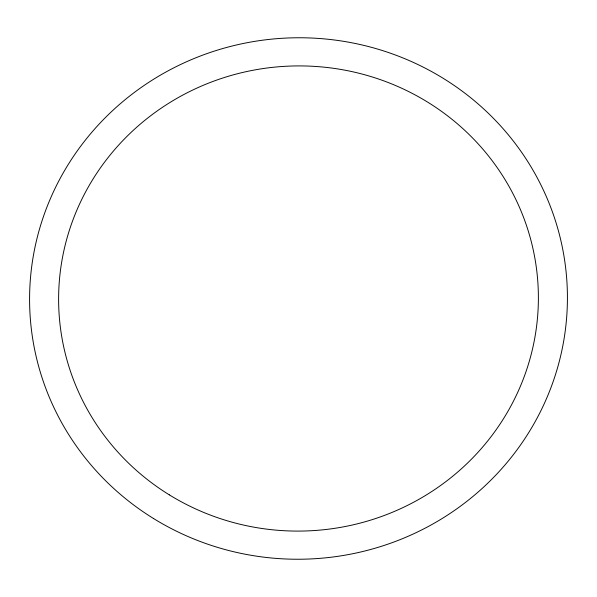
<?xml version="1.0" encoding="UTF-8"?>
<svg xmlns="http://www.w3.org/2000/svg" width="597" height="597" viewBox="0 0 597 597"><rect width="100%" height="100%" fill="white"/><g stroke="black" fill="none" stroke-linecap="round" stroke-linejoin="round"><path stroke-width="0.9" d="M153.683 518.614A268.941 260.725 -2.7 0 0 567.15 309.485A268.941 260.725 -2.7 0 0 174.667 67.401A268.941 260.725 -2.7 0 0 153.683 518.614M169.317 494.853A239.904 232.576 -2.7 0 0 538.143 308.298A239.904 232.576 -2.7 0 0 188.04 92.348A239.904 232.576 -2.7 0 0 169.317 494.853"/></g></svg>
